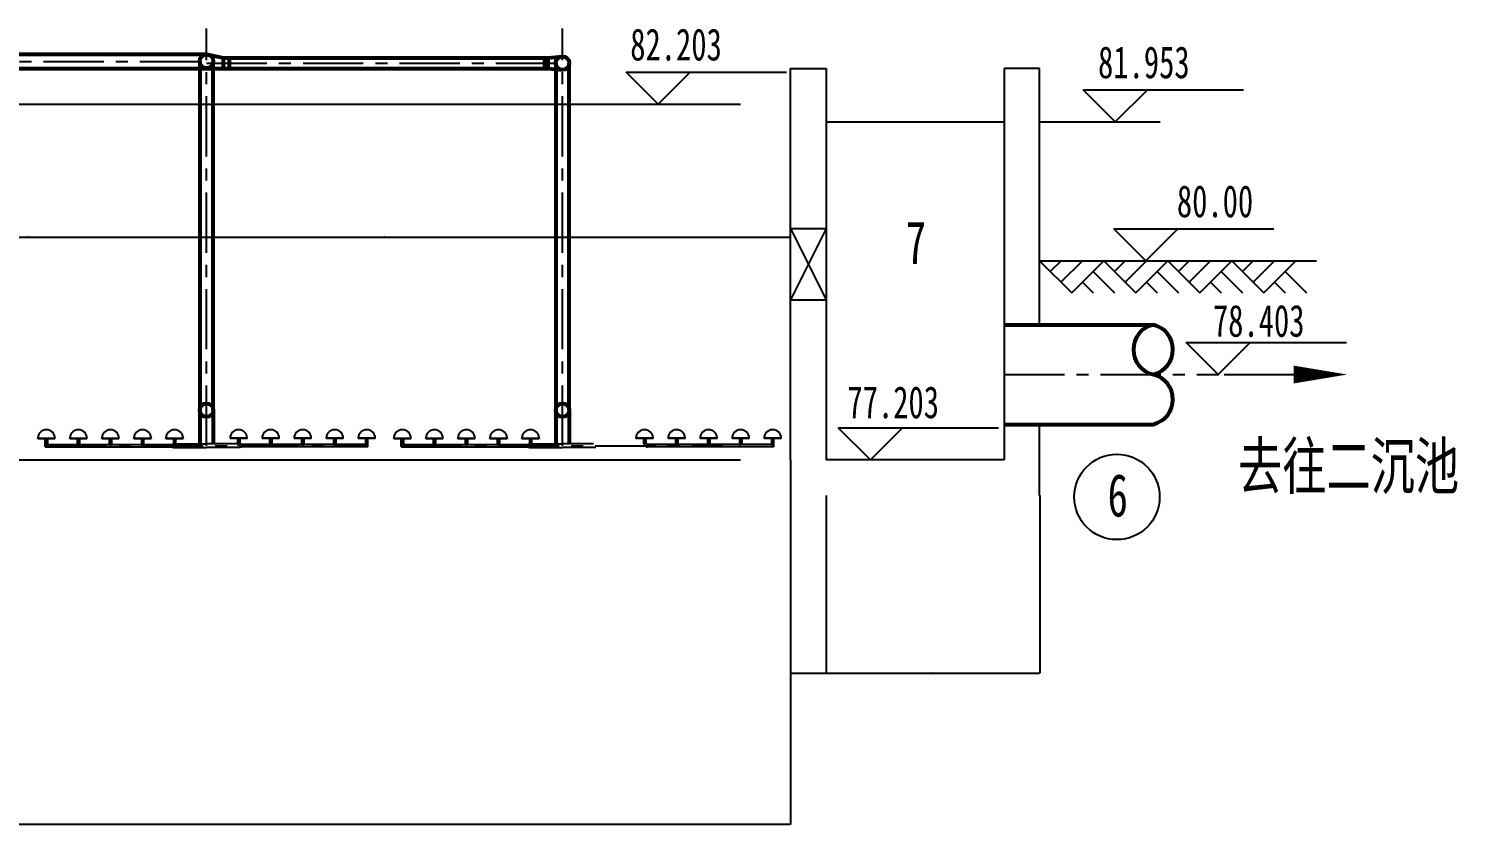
# Model space of a CAD drawing. Header units: millimetres. Extents: x -299291 to 688124, y -407813 to 623474.
# Drawn here: x 308924 to 323976, y -77902 to -69514 of the extents above; entities that cross this region are included whole.
import ezdxf

# ---------------------------------------------------------------- set-up
doc = ezdxf.new("R2010")
doc.units = ezdxf.units.MM
doc.linetypes.add('CENTER', pattern=[50.8, 31.75, -6.35, 6.35, -6.35])
doc.layers.add('空气管', color=2, linetype='Continuous', lineweight=53)
doc.layers.add('轴线', color=6, linetype='CENTER')
doc.styles.get("Standard").update_dxf_attribs({"font": 'txt', "bigfont": 'gbcbig.shx'})
doc.styles.add('样式 3', font='', dxfattribs={"width": 0.7, "height": 1000})
doc.styles.add('长仿宋体', font='simfang.ttf', dxfattribs={"width": 0.7})
doc.styles.get('样式 3').set_extended_font_data('FangSong_GB2312')
doc.dimstyles.new('ISO-25', dxfattribs={"dimtxt": 2.5, "dimasz": 2.5, "dimexe": 1.25, "dimexo": 0.625, "dimtad": 1, "dimtxsty": 'Standard', "dimcen": 2.5, "dimadec": 0, "dimazin": 0, "dimtfac": 1, "dimtmove": 0, "dimatfit": 3, "dimfxl": 1, "dimarcsym": 0})

# ---------------------------------------------------------------- blocks, each defined once
blk = doc.blocks.new('biao')
for p, q in [((39035, 59304), (42035, 59304)), ((39035, 59304), (39635, 59304)), ((39635, 58704), (39035, 59304)), ((39635, 58704), (40235, 59304))]:
    blk.add_line(p, q)
blk = doc.blocks.new('*D143')
at = {"color": 0, "lineweight": -2, "ltscale": 20, "transparency": 16777216}
for p, q in [((307049, -71711), (307049, -71711)), ((307051, -71712), (310796, -71712)), ((310799, -71711), (310799, -71711))]:
    blk.add_line(p, q, dxfattribs=at)
at = {"color": 0, "ltscale": 20, "transparency": 16777216}
for points in [[(307051, -71712), (307051, -71712), (307049, -71712)], [(310796, -71712), (310796, -71712), (310799, -71712)]]:
    blk.add_solid(points, dxfattribs=at)
at = {"layer": 'Defpoints', "color": 0, "ltscale": 20, "transparency": 16777216}
for p in [(307049, -71712), (310799, -71712), (310799, -71712)]:
    blk.add_point(p, dxfattribs=at)
at = {"color": 0, "ltscale": 20, "transparency": 16777216, "insert": (308924, -71710), "char_height": 2.5, "attachment_point": 5}
blk.add_mtext('3750', dxfattribs=at)
blk = doc.blocks.new('*D144')
at = {"color": 0, "lineweight": -2, "ltscale": 20, "transparency": 16777216}
for p, q in [((310799, -71711), (310799, -71711)), ((310801, -71712), (314546, -71712)), ((314549, -71711), (314549, -71711))]:
    blk.add_line(p, q, dxfattribs=at)
at = {"color": 0, "ltscale": 20, "transparency": 16777216}
for points in [[(310801, -71712), (310801, -71712), (310799, -71712)], [(314546, -71712), (314546, -71712), (314549, -71712)]]:
    blk.add_solid(points, dxfattribs=at)
at = {"layer": 'Defpoints', "color": 0, "ltscale": 20, "transparency": 16777216}
for p in [(310799, -71712), (314549, -71712), (314549, -71712)]:
    blk.add_point(p, dxfattribs=at)
at = {"color": 0, "ltscale": 20, "transparency": 16777216, "insert": (312674, -71710), "char_height": 2.5, "attachment_point": 5}
blk.add_mtext('3750', dxfattribs=at)
blk = doc.blocks.new('*D145')
at = {"color": 0, "lineweight": -2, "ltscale": 20, "transparency": 16777216}
for p, q in [((292537, -71711), (292537, -71711)), ((292540, -71712), (316947, -71712)), ((316950, -71711), (316950, -71711))]:
    blk.add_line(p, q, dxfattribs=at)
at = {"color": 0, "ltscale": 20, "transparency": 16777216}
for points in [[(292540, -71712), (292540, -71712), (292537, -71712)], [(316947, -71712), (316947, -71712), (316950, -71712)]]:
    blk.add_solid(points, dxfattribs=at)
at = {"layer": 'Defpoints', "color": 0, "ltscale": 20, "transparency": 16777216}
for p in [(292537, -71712), (316950, -71712), (316950, -71712)]:
    blk.add_point(p, dxfattribs=at)
at = {"color": 0, "ltscale": 20, "transparency": 16777216, "insert": (304744, -71710), "char_height": 2.5, "attachment_point": 5}
blk.add_mtext('24412,5', dxfattribs=at)
blk = doc.blocks.new('*D147')
at = {"color": 0, "lineweight": -2, "ltscale": 20, "transparency": 16777216}
for p, q in [((316950, -74436), (316950, -76309)), ((317325, -74436), (317325, -76309)), ((316952, -76308), (317322, -76308))]:
    blk.add_line(p, q, dxfattribs=at)
at = {"color": 0, "ltscale": 20, "transparency": 16777216}
for points in [[(316952, -76307), (316952, -76308), (316950, -76308)], [(317322, -76307), (317322, -76308), (317325, -76308)]]:
    blk.add_solid(points, dxfattribs=at)
at = {"layer": 'Defpoints', "color": 0, "ltscale": 20, "transparency": 16777216}
for p in [(316950, -74435), (317325, -74435), (317325, -76308)]:
    blk.add_point(p, dxfattribs=at)
at = {"color": 0, "ltscale": 20, "transparency": 16777216, "insert": (317137, -76306), "char_height": 2.5, "attachment_point": 5}
blk.add_mtext('375', dxfattribs=at)
blk = doc.blocks.new('*D125')
at = {"color": 0, "lineweight": -2, "ltscale": 20, "transparency": 16777216}
for p, q in [((317325, -74436), (317325, -76309)), ((319575, -74436), (319575, -76309)), ((317327, -76308), (319572, -76308))]:
    blk.add_line(p, q, dxfattribs=at)
at = {"color": 0, "ltscale": 20, "transparency": 16777216}
for points in [[(317327, -76307), (317327, -76308), (317325, -76308)], [(319572, -76307), (319572, -76308), (319575, -76308)]]:
    blk.add_solid(points, dxfattribs=at)
at = {"layer": 'Defpoints', "color": 0, "ltscale": 20, "transparency": 16777216}
for p in [(317325, -74435), (319575, -74435), (319575, -76308)]:
    blk.add_point(p, dxfattribs=at)
at = {"color": 0, "ltscale": 20, "transparency": 16777216, "insert": (318450, -76306), "char_height": 2.5, "attachment_point": 5}
blk.add_mtext('2250', dxfattribs=at)
blk = doc.blocks.new('*D173')
at = {"color": 0, "lineweight": -2, "ltscale": 20, "transparency": 16777216}
for p, q in [((276931, -74061), (276931, -77902)), ((316950, -74061), (316950, -77902)), ((276933, -77901), (316947, -77901))]:
    blk.add_line(p, q, dxfattribs=at)
at = {"color": 0, "ltscale": 20, "transparency": 16777216}
for points in [[(276933, -77901), (276933, -77901), (276931, -77901)], [(316947, -77901), (316947, -77901), (316950, -77901)]]:
    blk.add_solid(points, dxfattribs=at)
at = {"layer": 'Defpoints', "color": 0, "ltscale": 20, "transparency": 16777216}
for p in [(276931, -74060), (316950, -74060), (316950, -77901)]:
    blk.add_point(p, dxfattribs=at)
at = {"color": 0, "ltscale": 20, "transparency": 16777216, "insert": (296940, -77899), "char_height": 2.5, "attachment_point": 5}
blk.add_mtext('40019,16', dxfattribs=at)

msp = doc.modelspace()

# ---------------------------------------------------------------- linework, layer by layer
at = {"color": 0, "ltscale": 20}
for p, q in [((307119.898, -69935.32), (310727.398, -69935.32)), ((310869.898, -69935.32), (314416.913, -69935.32))]:
    msp.add_line(p, q, dxfattribs=at)
at = {"ltscale": 10}
for p, q in [((316949.858, -74060.32), (316949.858, -69935.32)), ((316949.858, -69935.32), (317324.858, -69935.32)), ((317324.858, -69935.32), (317324.858, -74060.32)), ((319574.858, -69935.32), (319199.858, -69935.32)), ((319199.858, -69935.32), (319199.858, -74060.32)), ((319574.858, -72635.32), (319574.858, -69935.32)), ((319574.858, -70497.82), (320843.966, -70497.82)), ((319574.858, -74435.32), (319574.858, -73685.32)), ((276923.648, -74060.32), (316423.648, -74060.32)), ((319199.858, -74060.32), (317324.858, -74060.32))]:
    msp.add_line(p, q, dxfattribs=at)
at = {"color": 4, "ltscale": 10}
msp.add_line((276923.648, -70310.32), (316423.648, -70310.32), dxfattribs=at)
at = {"color": 4, "ltscale": 20}
msp.add_line((317324.858, -70497.82), (319199.858, -70497.82), dxfattribs=at)
at = {"ltscale": 20}
for p, q in [((316949.858, -71622.82), (317324.858, -71622.82)), ((316949.858, -71622.82), (317324.858, -72372.82)), ((317324.858, -71622.82), (316949.858, -72372.82)), ((316949.858, -72372.82), (317324.858, -72372.82))]:
    msp.add_line(p, q, dxfattribs=at)
for p, q in [((319574.858, -71962.57), (322492.312, -71962.57)), ((319574.858, -71962.57), (322492.312, -71962.57)), ((319574.858, -71962.57), (319912.358, -72300.07)), ((319799.858, -71962.57), (319687.01, -72075.418)), ((320024.858, -71962.57), (319799.51, -72187.918)), ((320249.858, -71962.57), (319912.358, -72300.07)), ((320137.116, -72075.312), (320361.874, -72300.07)), ((320249.858, -71962.57), (320587.358, -72300.07)), ((320474.858, -71962.57), (320362.01, -72075.418)), ((320699.858, -71962.57), (320474.51, -72187.918)), ((320924.858, -71962.57), (320587.358, -72300.07)), ((320812.116, -72075.312), (321036.874, -72300.07)), ((320924.858, -71962.57), (321262.358, -72300.07)), ((321149.858, -71962.57), (321037.01, -72075.418)), ((321374.858, -71962.57), (321149.51, -72187.918)), ((321599.858, -71962.57), (321262.358, -72300.07)), ((321487.116, -72075.312), (321711.874, -72300.07)), ((321599.858, -71962.57), (321937.358, -72300.07)), ((321824.858, -71962.57), (321712.01, -72075.418)), ((322049.858, -71962.57), (321824.51, -72187.918)), ((322274.858, -71962.57), (321937.358, -72300.07)), ((322162.116, -72075.312), (322386.874, -72300.07)), ((320024.616, -72187.812), (320136.874, -72300.07)), ((320699.616, -72187.812), (320811.874, -72300.07)), ((321374.616, -72187.812), (321486.874, -72300.07)), ((322049.616, -72187.812), (322161.874, -72300.07))]:
    msp.add_line(p, q)
at = {"lineweight": 25, "ltscale": 100}
msp.add_line((321517.225, -73160.32), (322252.225, -73160.32), dxfattribs=at)
msp.add_lwpolyline([(322252.225, -73160.32, 187.5, 0, 0), (322814.725, -73160.32, 0, 0, 0)], format="xyseb", dxfattribs=at)
at = {"ltscale": 20}
msp.add_circle((320388.752, -74450.636), 450, dxfattribs=at)
at = {"layer": '空气管', "ltscale": 20}
for p, q in [((307228.648, -69785.32), (310798.648, -69785.32)), ((310798.648, -69785.32), (310978.648, -69822.82)), ((310978.648, -69822.82), (314398.648, -69822.82)), ((310978.648, -69933.24), (310978.648, -69822.82)), ((311038.648, -69933.24), (311038.648, -69822.82)), ((314361.148, -69933.24), (314361.148, -69822.82)), ((314398.648, -69822.82), (314548.648, -69807.82)), ((314398.648, -69933.24), (314398.648, -69822.82)), ((307048.648, -69933.24), (310798.648, -69933.24)), ((310727.398, -69860.32), (310727.398, -73535.32)), ((310798.648, -69933.24), (314398.648, -69933.24)), ((310869.898, -73535.32), (310869.898, -69860.32)), ((314398.648, -69933.24), (314548.648, -69950.32)), ((314477.398, -69879.07), (314477.398, -73535.32)), ((314619.898, -73535.32), (314619.898, -69879.07)), ((310727.398, -73535.32), (310727.398, -73891.57)), ((310869.898, -73535.32), (310869.898, -73891.57)), ((314477.398, -73535.32), (314477.398, -73891.57)), ((314619.898, -73535.32), (314619.898, -73891.57))]:
    msp.add_line(p, q, dxfattribs=at)
at = {"layer": '空气管', "color": 3, "ltscale": 20}
for p, q in [((319199.858, -72635.32), (320770.18, -72635.32)), ((319199.858, -73685.32), (320770.18, -73685.32))]:
    msp.add_line(p, q, dxfattribs=at)
at = {"layer": '空气管', "lineweight": -2, "ltscale": 20}
for p, q in [((309021.148, -73835.32), (309021.148, -73831.57)), ((309021.148, -73831.57), (309201.148, -73831.57)), ((309021.148, -73835.32), (309201.148, -73835.32)), ((309099.148, -73922.32), (309099.148, -73835.32)), ((309123.148, -73835.32), (309123.148, -73898.32)), ((309123.148, -73898.32), (309436.648, -73898.32)), ((309201.148, -73831.57), (309201.148, -73835.32)), ((309358.648, -73835.32), (309358.648, -73831.57)), ((309358.648, -73831.57), (309538.648, -73831.57)), ((309358.648, -73835.32), (309538.648, -73835.32)), ((309436.648, -73835.32), (309436.648, -73898.32)), ((309460.648, -73835.32), (309460.648, -73898.32)), ((309460.648, -73898.32), (309774.148, -73898.32)), ((309538.648, -73831.57), (309538.648, -73835.32)), ((309696.148, -73835.32), (309696.148, -73831.57)), ((309696.148, -73831.57), (309876.148, -73831.57)), ((309696.148, -73835.32), (309876.148, -73835.32)), ((309774.148, -73835.32), (309774.148, -73898.32)), ((309798.148, -73835.32), (309798.148, -73898.32)), ((309798.148, -73898.32), (310111.648, -73898.32)), ((309876.148, -73831.57), (309876.148, -73835.32)), ((310033.648, -73835.32), (310033.648, -73831.57)), ((310033.648, -73831.57), (310213.648, -73831.57)), ((310033.648, -73835.32), (310213.648, -73835.32)), ((310111.648, -73835.32), (310111.648, -73898.32)), ((310135.648, -73835.32), (310135.648, -73898.32)), ((310135.648, -73898.32), (310419.148, -73898.32)), ((310213.648, -73831.57), (310213.648, -73835.32)), ((310371.148, -73835.32), (310371.148, -73831.57)), ((310371.148, -73831.57), (310551.148, -73831.57)), ((310371.148, -73835.32), (310551.148, -73835.32)), ((310407.898, -73898.32), (310407.898, -73922.32)), ((310419.148, -73898.32), (310449.148, -73891.57)), ((310419.148, -73898.32), (310419.148, -73922.32)), ((310449.148, -73835.32), (310449.148, -73891.57)), ((310473.148, -73835.32), (310473.148, -73891.57)), ((310473.148, -73891.57), (310798.648, -73891.57)), ((310551.148, -73831.57), (310551.148, -73835.32)), ((311124.148, -73891.57), (310798.648, -73891.57)), ((311226.148, -73831.57), (311046.148, -73831.57)), ((311046.148, -73831.57), (311046.148, -73835.32)), ((311226.148, -73835.32), (311046.148, -73835.32)), ((311124.148, -73835.32), (311124.148, -73891.57)), ((311148.148, -73835.32), (311148.148, -73891.57)), ((311178.148, -73898.32), (311148.148, -73891.57)), ((311461.648, -73898.32), (311178.148, -73898.32)), ((311178.148, -73898.32), (311178.148, -73922.32)), ((311189.398, -73898.32), (311189.398, -73922.32)), ((311226.148, -73835.32), (311226.148, -73831.57)), ((311563.648, -73831.57), (311383.648, -73831.57)), ((311383.648, -73831.57), (311383.648, -73835.32)), ((311563.648, -73835.32), (311383.648, -73835.32)), ((311461.648, -73835.32), (311461.648, -73898.32)), ((311485.648, -73835.32), (311485.648, -73898.32)), ((311799.148, -73898.32), (311485.648, -73898.32)), ((311563.648, -73835.32), (311563.648, -73831.57)), ((311901.148, -73831.57), (311721.148, -73831.57)), ((311721.148, -73831.57), (311721.148, -73835.32)), ((311901.148, -73835.32), (311721.148, -73835.32)), ((311799.148, -73835.32), (311799.148, -73898.32)), ((311823.148, -73835.32), (311823.148, -73898.32)), ((312136.648, -73898.32), (311823.148, -73898.32)), ((311901.148, -73835.32), (311901.148, -73831.57)), ((312238.648, -73831.57), (312058.648, -73831.57)), ((312058.648, -73831.57), (312058.648, -73835.32)), ((312238.648, -73835.32), (312058.648, -73835.32)), ((312136.648, -73835.32), (312136.648, -73898.32)), ((312160.648, -73835.32), (312160.648, -73898.32)), ((312474.148, -73898.32), (312160.648, -73898.32)), ((312238.648, -73835.32), (312238.648, -73831.57)), ((312576.148, -73831.57), (312396.148, -73831.57)), ((312396.148, -73831.57), (312396.148, -73835.32)), ((312576.148, -73835.32), (312396.148, -73835.32)), ((312474.148, -73835.32), (312474.148, -73898.32)), ((312498.148, -73922.32), (312498.148, -73835.32)), ((312576.148, -73835.32), (312576.148, -73831.57)), ((312771.148, -73835.32), (312771.148, -73831.57)), ((312771.148, -73831.57), (312951.148, -73831.57)), ((312771.148, -73835.32), (312951.148, -73835.32)), ((312849.148, -73922.32), (312849.148, -73835.32)), ((312873.148, -73835.32), (312873.148, -73898.32)), ((312873.148, -73898.32), (313186.648, -73898.32)), ((312951.148, -73831.57), (312951.148, -73835.32)), ((313108.648, -73835.32), (313108.648, -73831.57)), ((313108.648, -73831.57), (313288.648, -73831.57)), ((313108.648, -73835.32), (313288.648, -73835.32)), ((313186.648, -73835.32), (313186.648, -73898.32)), ((313210.648, -73835.32), (313210.648, -73898.32)), ((313210.648, -73898.32), (313524.148, -73898.32)), ((313288.648, -73831.57), (313288.648, -73835.32)), ((313446.148, -73835.32), (313446.148, -73831.57)), ((313446.148, -73831.57), (313626.148, -73831.57)), ((313446.148, -73835.32), (313626.148, -73835.32)), ((313524.148, -73835.32), (313524.148, -73898.32)), ((313548.148, -73835.32), (313548.148, -73898.32)), ((313548.148, -73898.32), (313861.648, -73898.32)), ((313626.148, -73831.57), (313626.148, -73835.32)), ((313783.648, -73835.32), (313783.648, -73831.57)), ((313783.648, -73831.57), (313963.648, -73831.57)), ((313783.648, -73835.32), (313963.648, -73835.32)), ((313861.648, -73835.32), (313861.648, -73898.32)), ((313885.648, -73835.32), (313885.648, -73898.32)), ((313885.648, -73898.32), (314169.148, -73898.32)), ((313963.648, -73831.57), (313963.648, -73835.32)), ((314121.148, -73835.32), (314121.148, -73831.57)), ((314121.148, -73831.57), (314301.148, -73831.57)), ((314121.148, -73835.32), (314301.148, -73835.32)), ((314157.898, -73898.32), (314157.898, -73922.32)), ((314169.148, -73898.32), (314199.148, -73891.57)), ((314169.148, -73898.32), (314169.148, -73922.32)), ((314199.148, -73835.32), (314199.148, -73891.57)), ((314223.148, -73835.32), (314223.148, -73891.57)), ((314223.148, -73891.57), (314548.648, -73891.57)), ((314301.148, -73831.57), (314301.148, -73835.32)), ((314874.148, -73891.57), (314548.648, -73891.57)), ((315502.358, -73831.57), (315322.358, -73831.57)), ((315322.358, -73831.57), (315322.358, -73835.32)), ((315502.358, -73835.32), (315322.358, -73835.32)), ((315400.358, -73835.32), (315400.358, -73891.57)), ((315424.358, -73835.32), (315424.358, -73891.57)), ((315454.358, -73898.32), (315424.358, -73891.57)), ((315737.858, -73898.32), (315454.358, -73898.32)), ((315454.358, -73898.32), (315454.358, -73922.32)), ((315465.608, -73898.32), (315465.608, -73922.32)), ((315502.358, -73835.32), (315502.358, -73831.57)), ((315839.858, -73831.57), (315659.858, -73831.57)), ((315659.858, -73831.57), (315659.858, -73835.32)), ((315839.858, -73835.32), (315659.858, -73835.32)), ((315737.858, -73835.32), (315737.858, -73898.32)), ((315761.858, -73835.32), (315761.858, -73898.32)), ((316075.358, -73898.32), (315761.858, -73898.32)), ((315839.858, -73835.32), (315839.858, -73831.57)), ((316177.358, -73831.57), (315997.358, -73831.57)), ((315997.358, -73831.57), (315997.358, -73835.32)), ((316177.358, -73835.32), (315997.358, -73835.32)), ((316075.358, -73835.32), (316075.358, -73898.32)), ((316099.358, -73835.32), (316099.358, -73898.32)), ((316412.858, -73898.32), (316099.358, -73898.32)), ((316177.358, -73835.32), (316177.358, -73831.57)), ((316514.858, -73831.57), (316334.858, -73831.57)), ((316334.858, -73831.57), (316334.858, -73835.32)), ((316514.858, -73835.32), (316334.858, -73835.32)), ((316412.858, -73835.32), (316412.858, -73898.32)), ((316436.858, -73835.32), (316436.858, -73898.32)), ((316750.358, -73898.32), (316436.858, -73898.32)), ((316514.858, -73835.32), (316514.858, -73831.57)), ((316852.358, -73831.57), (316672.358, -73831.57)), ((316672.358, -73831.57), (316672.358, -73835.32)), ((316852.358, -73835.32), (316672.358, -73835.32)), ((316750.358, -73835.32), (316750.358, -73898.32)), ((316774.358, -73922.32), (316774.358, -73835.32)), ((316852.358, -73835.32), (316852.358, -73831.57)), ((309099.148, -73922.32), (310419.148, -73922.32)), ((310419.148, -73922.32), (310449.148, -73929.07)), ((310449.148, -73929.07), (310798.648, -73929.07)), ((311148.148, -73929.07), (310798.648, -73929.07)), ((311178.148, -73922.32), (311148.148, -73929.07)), ((312498.148, -73922.32), (311178.148, -73922.32)), ((312849.148, -73922.32), (314169.148, -73922.32)), ((314169.148, -73922.32), (314199.148, -73929.07)), ((314199.148, -73929.07), (314548.648, -73929.07)), ((314898.148, -73929.07), (314548.648, -73929.07)), ((315454.358, -73922.32), (315424.358, -73929.07)), ((316774.358, -73922.32), (315454.358, -73922.32))]:
    msp.add_line(p, q, dxfattribs=at)
at = {"layer": '空气管', "ltscale": 20}
for centre in [(310798.648, -69860.32), (314548.648, -69879.07), (310798.648, -73535.32), (314548.648, -73535.32)]:
    msp.add_circle(centre, 71.25, dxfattribs=at)
at = {"layer": '空气管', "color": 3, "ltscale": 20}
for centre, start, end in [((320831.237, -72897.82), 103.0940374, 256.9059626), ((320709.123, -72897.82), 283.0940374, 76.9059626), ((320709.123, -73422.82), 283.0940374, 76.9059626)]:
    msp.add_arc(centre, 269.507, start, end, dxfattribs=at)
at = {"layer": '空气管', "lineweight": -2, "ltscale": 20}
for centre in [(309111.148, -73831.57), (309448.648, -73831.57), (309786.148, -73831.57), (310123.648, -73831.57), (310461.148, -73831.57), (311136.148, -73831.57), (311473.648, -73831.57), (311811.148, -73831.57), (312148.648, -73831.57), (312486.148, -73831.57), (312861.148, -73831.57), (313198.648, -73831.57), (313536.148, -73831.57), (313873.648, -73831.57), (314211.148, -73831.57), (315412.358, -73831.57), (315749.858, -73831.57), (316087.358, -73831.57), (316424.858, -73831.57), (316762.358, -73831.57)]:
    msp.add_arc(centre, 90, 0, 180, dxfattribs=at)
at = {"layer": '轴线', "ltscale": 20}
for p, q in [((310798.648, -73910.32), (310798.648, -69513.786)), ((314548.648, -73910.32), (314548.648, -69513.786)), ((307048.648, -69860.32), (310798.648, -69860.32)), ((310798.648, -69879.07), (314548.648, -69879.07)), ((319199.858, -73160.32), (321463.305, -73160.32)), ((309111.148, -73910.32), (312486.148, -73910.32)), ((312861.148, -73910.32), (316236.148, -73910.32))]:
    msp.add_line(p, q, dxfattribs=at)
at = {"layer": '轴线', "lineweight": -2, "ltscale": 20}
for p, q in [((309111.148, -73910.32), (309111.148, -73835.32)), ((309448.648, -73910.32), (309448.648, -73835.32)), ((309786.148, -73910.32), (309786.148, -73835.32)), ((310123.648, -73910.32), (310123.648, -73835.32)), ((310461.148, -73910.32), (310461.148, -73835.32)), ((311136.148, -73910.32), (311136.148, -73835.32)), ((311473.648, -73910.32), (311473.648, -73835.32)), ((311811.148, -73910.32), (311811.148, -73835.32)), ((312148.648, -73910.32), (312148.648, -73835.32)), ((312486.148, -73910.32), (312486.148, -73835.32)), ((312861.148, -73910.32), (312861.148, -73835.32)), ((313198.648, -73910.32), (313198.648, -73835.32)), ((313536.148, -73910.32), (313536.148, -73835.32)), ((313873.648, -73910.32), (313873.648, -73835.32)), ((314211.148, -73910.32), (314211.148, -73835.32)), ((315412.358, -73910.32), (315412.358, -73835.32)), ((315749.858, -73910.32), (315749.858, -73835.32)), ((316087.358, -73910.32), (316087.358, -73835.32)), ((316424.858, -73910.32), (316424.858, -73835.32)), ((316762.358, -73910.32), (316762.358, -73835.32))]:
    msp.add_line(p, q, dxfattribs=at)

# ---------------------------------------------------------------- block references
at = {"xscale": 0.5625, "yscale": 0.5625, "zscale": 0.5625}
for p in [(293261.629, -103331.507), (298077.264, -103519.007), (298398.078, -104983.757), (299161.525, -106181.507), (295496.465, -107081.507)]:
    msp.add_blockref('biao', p, dxfattribs=at)

# ---------------------------------------------------------------- texts
for s, insert, char_height, width, attachment_point, style in [('82.203', (315262.079, -69512.591), 337.5, 551.03689, 1, '样式 3'), ('81.953', (320190.207, -69700.091), 337.5, 551.03689, 1, '样式 3'), ('80.00', (321020.567, -71164.841), 337.5, 551.03689, 1, '样式 3'), ('7', (318164.653, -71543.542), 450, 19092.53818, 1, '长仿宋体'), ('78.403', (321400.103, -72424.988), 337.5, 551.03689, 1, '样式 3'), ('77.203', (317550.103, -73626.174), 337.5, 551.03689, 7, '样式 3'), ('去往二沉池', (323992.921, -73880.175), 487.5, 3644.16605, 3, '长仿宋体'), ('6', (320290.308, -74206.894), 450, 19092.53818, 1, '长仿宋体')]:
    msp.add_mtext(s, dxfattribs=dict(insert=insert, char_height=char_height, width=width, attachment_point=attachment_point, style=style))

# ---------------------------------------------------------------- dimensions: what is measured, and where the dimension line sits
at = {"ltscale": 20}
for base, p1, p2, picture, middle in [((316949.858, -71712.053), (292537.358, -71712.053), (316949.858, -71712.053), '*D145', (304743.608, -71709.97)), ((310798.648, -71712.053), (307048.648, -71712.053), (310798.648, -71712.053), '*D143', (308923.648, -71710.178)), ((314548.648, -71712.053), (310798.648, -71712.053), (314548.648, -71712.053), '*D144', (312673.648, -71710.178)), ((316949.858, -77900.966), (276930.698, -74060.32), (316949.858, -74060.32), '*D173', (296940.278, -77898.883)), ((319574.858, -76307.789), (317324.858, -74435.32), (319574.858, -74435.32), '*D125', (318449.858, -76305.914))]:
    dim = msp.add_linear_dim(base=base, p1=p1, p2=p2, dimstyle='ISO-25', dxfattribs=at)
    dim.commit()
    dim.dimension.update_dxf_attribs({"geometry": picture, "text_midpoint": middle})
dim = msp.add_linear_dim(base=(317324.858, -76307.789), p1=(316949.858, -74435.32), p2=(317324.858, -74435.32), dimstyle='ISO-25', dxfattribs=at)
dim.commit()
dim.dimension.update_dxf_attribs({"geometry": '*D147', "text_midpoint": (317137.358, -76307.789), "dimtype": 160})

doc.saveas('drawing.dxf')
